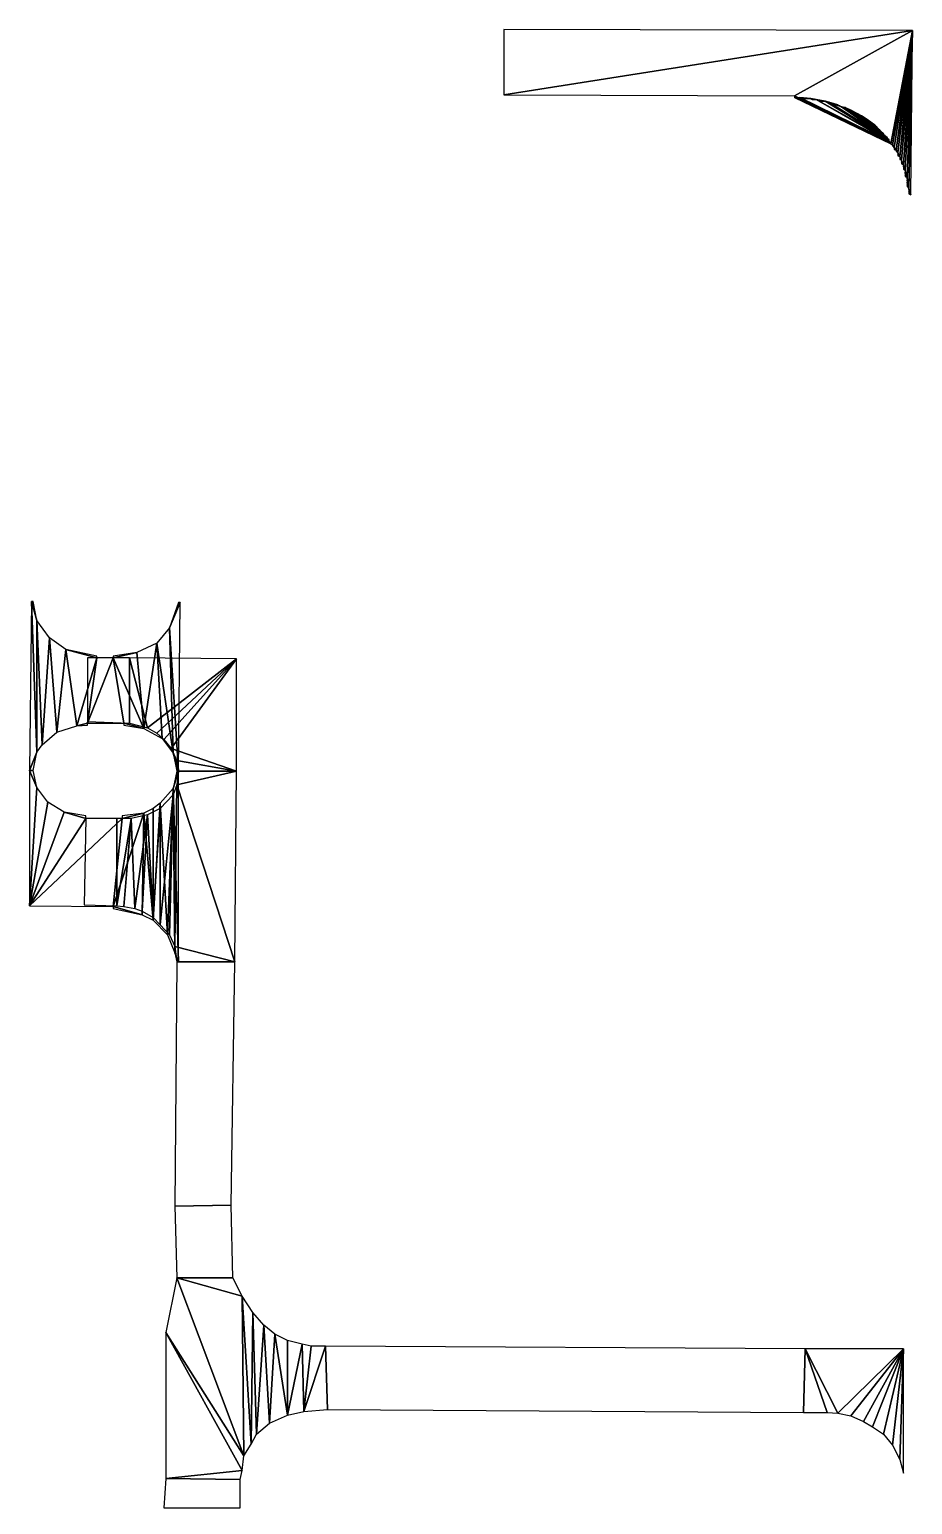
# Model space of a CAD drawing. Extents: x -35426929 to -35396731, y 11996534 to 12011444.
# Drawn here: x -35418037 to -35416684, y 12009183 to 12011444 of the extents above; entities that cross this region are included whole.
import ezdxf

# ---------------------------------------------------------------- set-up
doc = ezdxf.new("R2010")
doc.units = 0

msp = doc.modelspace()

# ---------------------------------------------------------------- linework, layer by layer
at = {"layer": 'mg_to_dxf', "color": 52}
for points in [[(-35416683.98, 12011442.59), (-35416683.98, 12011442.59), (-35417310.39, 12011443.98), (-35417310.39, 12011343.75)], [(-35416683.98, 12011442.59), (-35416683.98, 12011442.59), (-35417310.39, 12011343.75), (-35416864.94, 12011342.36)], [(-35416717.39, 12011268.58), (-35416717.39, 12011268.58), (-35416683.98, 12011442.59), (-35416864.94, 12011342.36)], [(-35416714.6, 12011267.19), (-35416714.6, 12011267.19), (-35416683.98, 12011442.59), (-35416717.39, 12011268.58)], [(-35416714.6, 12011267.19), (-35416714.6, 12011267.19), (-35416711.82, 12011263.02), (-35416683.98, 12011442.59)], [(-35416711.82, 12011263.02), (-35416711.82, 12011263.02), (-35416709.04, 12011258.84), (-35416683.98, 12011442.59)], [(-35416709.04, 12011258.84), (-35416709.04, 12011258.84), (-35416706.25, 12011254.66), (-35416683.98, 12011442.59)], [(-35416706.25, 12011254.66), (-35416706.25, 12011254.66), (-35416703.47, 12011249.1), (-35416683.98, 12011442.59)], [(-35416703.47, 12011249.1), (-35416703.47, 12011249.1), (-35416700.68, 12011243.53), (-35416683.98, 12011442.59)], [(-35416700.68, 12011243.53), (-35416700.68, 12011243.53), (-35416697.9, 12011236.57), (-35416683.98, 12011442.59)], [(-35416697.9, 12011236.57), (-35416697.9, 12011236.57), (-35416695.11, 12011228.21), (-35416683.98, 12011442.59)], [(-35416695.11, 12011228.21), (-35416695.11, 12011228.21), (-35416692.33, 12011217.08), (-35416683.98, 12011442.59)], [(-35416692.33, 12011217.08), (-35416692.33, 12011217.08), (-35416689.55, 12011200.37), (-35416683.98, 12011442.59)], [(-35416689.55, 12011200.37), (-35416689.55, 12011200.37), (-35416686.76, 12011190.63), (-35416683.98, 12011442.59)], [(-35416717.39, 12011268.58), (-35416717.39, 12011268.58), (-35416864.94, 12011342.36), (-35416864.94, 12011339.58)], [(-35416717.39, 12011268.58), (-35416717.39, 12011268.58), (-35416864.94, 12011342.36), (-35416717.39, 12011268.58)], [(-35416862.16, 12011339.58), (-35416862.16, 12011339.58), (-35416864.94, 12011339.58)], [(-35416717.39, 12011268.58), (-35416717.39, 12011268.58), (-35416864.94, 12011339.58), (-35416862.16, 12011339.58)], [(-35416720.17, 12011272.76), (-35416720.17, 12011272.76), (-35416862.16, 12011339.58), (-35416856.59, 12011339.58)], [(-35416717.39, 12011269.98), (-35416717.39, 12011269.98), (-35416862.16, 12011339.58), (-35416720.17, 12011272.76)], [(-35416717.39, 12011269.98), (-35416717.39, 12011269.98), (-35416717.39, 12011268.58), (-35416862.16, 12011339.58)], [(-35416856.59, 12011339.58), (-35416856.59, 12011339.58), (-35416853.81, 12011338.19), (-35416851.02, 12011338.19)], [(-35416856.59, 12011339.58), (-35416856.59, 12011339.58), (-35416851.02, 12011338.19), (-35416848.24, 12011338.19)], [(-35416856.59, 12011339.58), (-35416856.59, 12011339.58), (-35416848.24, 12011338.19), (-35416842.67, 12011338.19)], [(-35416856.59, 12011339.58), (-35416856.59, 12011339.58), (-35416842.67, 12011338.19), (-35416839.89, 12011338.19)], [(-35416720.17, 12011272.76), (-35416720.17, 12011272.76), (-35416856.59, 12011339.58), (-35416831.53, 12011336.79)], [(-35416831.53, 12011336.79), (-35416831.53, 12011336.79), (-35416856.59, 12011339.58), (-35416839.89, 12011338.19)], [(-35416720.17, 12011272.76), (-35416720.17, 12011272.76), (-35416856.59, 12011339.58), (-35416720.17, 12011272.76)], [(-35416839.89, 12011338.19), (-35416839.89, 12011338.19), (-35416837.1, 12011336.79), (-35416831.53, 12011336.79)], [(-35416831.53, 12011336.79), (-35416831.53, 12011336.79), (-35416828.75, 12011335.4), (-35416825.97, 12011335.4)], [(-35416831.53, 12011336.79), (-35416831.53, 12011336.79), (-35416825.97, 12011335.4), (-35416817.61, 12011334.01)], [(-35416720.17, 12011274.15), (-35416720.17, 12011274.15), (-35416831.53, 12011336.79), (-35416817.61, 12011334.01)], [(-35416720.17, 12011272.76), (-35416720.17, 12011272.76), (-35416831.53, 12011336.79), (-35416720.17, 12011274.15)], [(-35416825.97, 12011335.4), (-35416825.97, 12011335.4), (-35416823.18, 12011334.01), (-35416817.61, 12011334.01)], [(-35416817.61, 12011334.01), (-35416817.61, 12011334.01), (-35416814.83, 12011332.62), (-35416812.05, 12011332.62)], [(-35416720.17, 12011275.54), (-35416720.17, 12011275.54), (-35416817.61, 12011334.01), (-35416812.05, 12011332.62)], [(-35416720.17, 12011274.15), (-35416720.17, 12011274.15), (-35416817.61, 12011334.01), (-35416720.17, 12011275.54)], [(-35416812.05, 12011332.62), (-35416812.05, 12011332.62), (-35416809.26, 12011331.23), (-35416803.69, 12011329.83)], [(-35416812.05, 12011332.62), (-35416812.05, 12011332.62), (-35416803.69, 12011329.83), (-35416798.13, 12011328.44)], [(-35416722.96, 12011276.94), (-35416722.96, 12011276.94), (-35416812.05, 12011332.62), (-35416792.56, 12011325.66)], [(-35416792.56, 12011325.66), (-35416792.56, 12011325.66), (-35416812.05, 12011332.62), (-35416795.34, 12011327.05)], [(-35416795.34, 12011327.05), (-35416795.34, 12011327.05), (-35416812.05, 12011332.62), (-35416798.13, 12011328.44)], [(-35416722.96, 12011276.94), (-35416722.96, 12011276.94), (-35416812.05, 12011332.62), (-35416722.96, 12011276.94)], [(-35416720.17, 12011275.54), (-35416720.17, 12011275.54), (-35416812.05, 12011332.62), (-35416722.96, 12011276.94)], [(-35416803.69, 12011329.83), (-35416803.69, 12011329.83), (-35416800.91, 12011328.44), (-35416798.13, 12011328.44)], [(-35416725.74, 12011279.72), (-35416725.74, 12011279.72), (-35416792.56, 12011325.66), (-35416786.99, 12011324.27)], [(-35416786.99, 12011324.27), (-35416786.99, 12011324.27), (-35416792.56, 12011325.66)], [(-35416725.74, 12011279.72), (-35416725.74, 12011279.72), (-35416792.56, 12011325.66), (-35416725.74, 12011279.72)], [(-35416722.96, 12011278.33), (-35416722.96, 12011278.33), (-35416792.56, 12011325.66), (-35416725.74, 12011279.72)], [(-35416722.96, 12011278.33), (-35416722.96, 12011278.33), (-35416722.96, 12011276.94), (-35416792.56, 12011325.66)], [(-35416786.99, 12011324.27), (-35416786.99, 12011324.27), (-35416784.2, 12011321.48), (-35416778.64, 12011320.09)], [(-35416786.99, 12011324.27), (-35416786.99, 12011324.27), (-35416786.99, 12011322.87), (-35416784.2, 12011321.48)], [(-35416725.74, 12011281.11), (-35416725.74, 12011281.11), (-35416786.99, 12011324.27), (-35416778.64, 12011320.09)], [(-35416725.74, 12011279.72), (-35416725.74, 12011279.72), (-35416786.99, 12011324.27), (-35416725.74, 12011281.11)], [(-35416778.64, 12011320.09), (-35416778.64, 12011320.09), (-35416784.2, 12011321.48), (-35416781.42, 12011320.09)], [(-35416767.5, 12011314.52), (-35416767.5, 12011314.52), (-35416778.64, 12011320.09), (-35416770.28, 12011315.91)], [(-35416770.28, 12011315.91), (-35416770.28, 12011315.91), (-35416778.64, 12011320.09), (-35416775.85, 12011318.7)], [(-35416728.52, 12011282.5), (-35416728.52, 12011282.5), (-35416778.64, 12011320.09), (-35416767.5, 12011314.52)], [(-35416728.52, 12011282.5), (-35416728.52, 12011282.5), (-35416778.64, 12011320.09), (-35416728.52, 12011282.5)], [(-35416725.74, 12011281.11), (-35416725.74, 12011281.11), (-35416778.64, 12011320.09), (-35416728.52, 12011282.5)], [(-35416773.07, 12011317.3), (-35416773.07, 12011317.3), (-35416770.28, 12011315.91), (-35416775.85, 12011318.7)], [(-35416767.5, 12011314.52), (-35416767.5, 12011314.52), (-35416764.72, 12011311.74), (-35416761.93, 12011311.74)], [(-35416767.5, 12011314.52), (-35416767.5, 12011314.52), (-35416767.5, 12011313.13), (-35416764.72, 12011311.74)], [(-35416728.52, 12011282.5), (-35416728.52, 12011282.5), (-35416767.5, 12011314.52), (-35416761.93, 12011311.74)], [(-35416761.93, 12011311.74), (-35416761.93, 12011311.74), (-35416761.93, 12011310.34), (-35416759.15, 12011308.95)], [(-35416761.93, 12011311.74), (-35416761.93, 12011311.74), (-35416759.15, 12011308.95), (-35416753.58, 12011306.17)], [(-35416728.52, 12011283.9), (-35416728.52, 12011283.9), (-35416761.93, 12011311.74), (-35416753.58, 12011306.17)], [(-35416728.52, 12011282.5), (-35416728.52, 12011282.5), (-35416761.93, 12011311.74), (-35416728.52, 12011283.9)], [(-35416759.15, 12011308.95), (-35416759.15, 12011308.95), (-35416756.36, 12011306.17), (-35416753.58, 12011306.17)], [(-35416759.15, 12011308.95), (-35416759.15, 12011308.95), (-35416759.15, 12011307.56), (-35416756.36, 12011306.17)], [(-35416753.58, 12011306.17), (-35416753.58, 12011306.17), (-35416753.58, 12011304.78), (-35416750.8, 12011303.38)], [(-35416753.58, 12011306.17), (-35416753.58, 12011306.17), (-35416750.8, 12011303.38), (-35416745.23, 12011299.21)], [(-35416753.58, 12011306.17), (-35416753.58, 12011306.17), (-35416745.23, 12011299.21), (-35416742.44, 12011297.82)], [(-35416731.31, 12011285.29), (-35416731.31, 12011285.29), (-35416753.58, 12011306.17), (-35416742.44, 12011297.82)], [(-35416731.31, 12011285.29), (-35416731.31, 12011285.29), (-35416753.58, 12011306.17), (-35416731.31, 12011285.29)], [(-35416728.52, 12011283.9), (-35416728.52, 12011283.9), (-35416753.58, 12011306.17), (-35416731.31, 12011285.29)], [(-35416750.8, 12011303.38), (-35416750.8, 12011303.38), (-35416750.8, 12011301.99), (-35416748.01, 12011300.6)], [(-35416745.23, 12011299.21), (-35416745.23, 12011299.21), (-35416750.8, 12011303.38), (-35416748.01, 12011300.6)], [(-35416745.23, 12011299.21), (-35416745.23, 12011299.21), (-35416745.23, 12011297.82), (-35416742.44, 12011297.82)], [(-35416731.31, 12011285.29), (-35416731.31, 12011285.29), (-35416742.44, 12011297.82), (-35416742.44, 12011296.42)], [(-35416734.09, 12011288.07), (-35416734.09, 12011288.07), (-35416742.44, 12011296.42), (-35416739.66, 12011295.03)], [(-35416739.66, 12011295.03), (-35416739.66, 12011295.03), (-35416742.44, 12011296.42)], [(-35416731.31, 12011286.68), (-35416731.31, 12011286.68), (-35416742.44, 12011296.42), (-35416734.09, 12011288.07)], [(-35416731.31, 12011285.29), (-35416731.31, 12011285.29), (-35416742.44, 12011296.42), (-35416731.31, 12011286.68)], [(-35416734.09, 12011289.46), (-35416734.09, 12011289.46), (-35416739.66, 12011295.03), (-35416739.66, 12011293.64)], [(-35416734.09, 12011289.46), (-35416734.09, 12011289.46), (-35416739.66, 12011295.03), (-35416734.09, 12011289.46)], [(-35416734.09, 12011288.07), (-35416734.09, 12011288.07), (-35416739.66, 12011295.03), (-35416734.09, 12011289.46)], [(-35416736.88, 12011290.86), (-35416736.88, 12011290.86), (-35416739.66, 12011293.64), (-35416736.88, 12011292.25)], [(-35416736.88, 12011290.86), (-35416736.88, 12011290.86), (-35416739.66, 12011293.64), (-35416736.88, 12011290.86)], [(-35416736.88, 12011290.86), (-35416736.88, 12011290.86), (-35416739.66, 12011293.64)], [(-35416734.09, 12011289.46), (-35416734.09, 12011289.46), (-35416739.66, 12011293.64), (-35416736.88, 12011290.86)], [(-35416717.39, 12011271.37), (-35416717.39, 12011271.37), (-35416717.39, 12011269.98), (-35416720.17, 12011272.76)], [(-35416714.6, 12011267.19), (-35416714.6, 12011267.19), (-35416714.6, 12011265.8), (-35416711.82, 12011263.02)], [(-35416711.82, 12011263.02), (-35416711.82, 12011263.02), (-35416711.82, 12011261.62), (-35416709.04, 12011258.84)], [(-35416711.82, 12011261.62), (-35416711.82, 12011261.62), (-35416711.82, 12011260.23), (-35416709.04, 12011258.84)], [(-35416709.04, 12011258.84), (-35416709.04, 12011258.84), (-35416709.04, 12011257.45), (-35416706.25, 12011254.66)], [(-35416706.25, 12011254.66), (-35416706.25, 12011254.66), (-35416706.25, 12011253.27), (-35416703.47, 12011249.1)], [(-35416706.25, 12011253.27), (-35416706.25, 12011253.27), (-35416706.25, 12011251.88), (-35416703.47, 12011249.1)], [(-35416706.25, 12011251.88), (-35416706.25, 12011251.88), (-35416706.25, 12011250.49), (-35416703.47, 12011249.1)], [(-35416703.47, 12011249.1), (-35416703.47, 12011249.1), (-35416703.47, 12011246.31), (-35416700.68, 12011243.53)], [(-35416703.47, 12011246.31), (-35416703.47, 12011246.31), (-35416703.47, 12011244.92), (-35416700.68, 12011243.53)], [(-35416700.68, 12011243.53), (-35416700.68, 12011243.53), (-35416700.68, 12011242.13), (-35416697.9, 12011236.57)], [(-35416700.68, 12011242.13), (-35416700.68, 12011242.13), (-35416700.68, 12011240.74), (-35416697.9, 12011236.57)], [(-35416700.68, 12011240.74), (-35416700.68, 12011240.74), (-35416700.68, 12011237.96), (-35416697.9, 12011236.57)], [(-35416697.9, 12011236.57), (-35416697.9, 12011236.57), (-35416697.9, 12011235.17), (-35416695.11, 12011228.21)], [(-35416697.9, 12011235.17), (-35416697.9, 12011235.17), (-35416697.9, 12011233.78), (-35416695.11, 12011228.21)], [(-35416697.9, 12011233.78), (-35416697.9, 12011233.78), (-35416697.9, 12011231), (-35416695.11, 12011228.21)], [(-35416697.9, 12011231), (-35416697.9, 12011231), (-35416697.9, 12011229.61), (-35416695.11, 12011228.21)], [(-35416695.11, 12011228.21), (-35416695.11, 12011228.21), (-35416695.11, 12011225.43), (-35416692.33, 12011217.08)], [(-35416695.11, 12011225.43), (-35416695.11, 12011225.43), (-35416695.11, 12011224.04), (-35416692.33, 12011217.08)], [(-35416695.11, 12011224.04), (-35416695.11, 12011224.04), (-35416695.11, 12011222.65), (-35416692.33, 12011217.08)], [(-35416695.11, 12011222.65), (-35416695.11, 12011222.65), (-35416695.11, 12011221.25), (-35416692.33, 12011217.08)], [(-35416695.11, 12011221.25), (-35416695.11, 12011221.25), (-35416695.11, 12011218.47), (-35416692.33, 12011217.08)], [(-35416692.33, 12011217.08), (-35416692.33, 12011217.08), (-35416692.33, 12011215.69), (-35416689.55, 12011200.37)], [(-35416692.33, 12011215.69), (-35416692.33, 12011215.69), (-35416692.33, 12011212.9), (-35416689.55, 12011200.37)], [(-35416692.33, 12011212.9), (-35416692.33, 12011212.9), (-35416692.33, 12011210.12), (-35416689.55, 12011200.37)], [(-35416692.33, 12011210.12), (-35416692.33, 12011210.12), (-35416692.33, 12011208.73), (-35416689.55, 12011200.37)], [(-35416692.33, 12011208.73), (-35416692.33, 12011208.73), (-35416692.33, 12011205.94), (-35416689.55, 12011200.37)], [(-35416692.33, 12011205.94), (-35416692.33, 12011205.94), (-35416692.33, 12011203.16), (-35416689.55, 12011200.37)], [(-35416689.55, 12011200.37), (-35416689.55, 12011200.37), (-35416689.55, 12011198.98), (-35416686.76, 12011190.63)], [(-35416689.55, 12011198.98), (-35416689.55, 12011198.98), (-35416689.55, 12011196.2), (-35416686.76, 12011190.63)], [(-35416689.55, 12011196.2), (-35416689.55, 12011196.2), (-35416689.55, 12011193.41), (-35416686.76, 12011190.63)], [(-35416689.55, 12011193.41), (-35416689.55, 12011193.41), (-35416689.55, 12011192.02), (-35416686.76, 12011190.63)], [(-35418025.9, 12010335.92), (-35418025.9, 12010335.92), (-35418034.25, 12010567), (-35418037.04, 12010308.08)], [(-35418025.9, 12010537.76), (-35418025.9, 12010537.76), (-35418034.25, 12010567), (-35418025.9, 12010335.92)], [(-35418025.9, 12010537.76), (-35418025.9, 12010537.76), (-35418031.47, 12010567), (-35418034.25, 12010567)], [(-35417822.66, 12010526.63), (-35417822.66, 12010526.63), (-35417805.96, 12010565.61), (-35417808.74, 12010565.61)], [(-35417822.66, 12010526.63), (-35417822.66, 12010526.63), (-35417808.74, 12010306.69), (-35417805.96, 12010565.61)], [(-35418006.41, 12010511.32), (-35418006.41, 12010511.32), (-35418025.9, 12010537.76), (-35418017.55, 12010347.06)], [(-35418017.55, 12010347.06), (-35418017.55, 12010347.06), (-35418025.9, 12010537.76), (-35418025.9, 12010335.92)], [(-35417817.1, 12010334.53), (-35417817.1, 12010334.53), (-35417822.66, 12010526.63), (-35417842.15, 12010502.96)], [(-35417817.1, 12010334.53), (-35417817.1, 12010334.53), (-35417808.74, 12010306.69), (-35417822.66, 12010526.63)], [(-35417995.28, 12010366.54), (-35417995.28, 12010366.54), (-35418006.41, 12010511.32), (-35418017.55, 12010347.06)], [(-35417981.36, 12010493.22), (-35417981.36, 12010493.22), (-35418006.41, 12010511.32), (-35417995.28, 12010366.54)], [(-35417842.15, 12010502.96), (-35417842.15, 12010502.96), (-35417872.78, 12010489.04), (-35417861.64, 12010372.11)], [(-35417842.15, 12010502.96), (-35417842.15, 12010502.96), (-35417861.64, 12010372.11), (-35417833.8, 12010356.8)], [(-35417817.1, 12010334.53), (-35417817.1, 12010334.53), (-35417842.15, 12010502.96), (-35417833.8, 12010356.8)], [(-35417964.65, 12010376.29), (-35417964.65, 12010376.29), (-35417981.36, 12010493.22), (-35417995.28, 12010366.54)], [(-35417934.03, 12010480.69), (-35417934.03, 12010480.69), (-35417981.36, 12010493.22), (-35417964.65, 12010376.29)], [(-35417934.03, 12010480.69), (-35417934.03, 12010480.69), (-35417934.03, 12010483.47), (-35417981.36, 12010493.22)], [(-35417947.95, 12010380.46), (-35417947.95, 12010380.46), (-35417934.03, 12010480.69), (-35417964.65, 12010376.29)], [(-35417908.97, 12010480.69), (-35417908.97, 12010480.69), (-35417934.03, 12010480.69), (-35417947.95, 12010380.46)], [(-35417908.97, 12010480.69), (-35417908.97, 12010480.69), (-35417947.95, 12010380.46), (-35417892.27, 12010380.46)], [(-35417947.95, 12010383.25), (-35417883.91, 12010380.46), (-35417883.91, 12010480.69), (-35417947.95, 12010480.69)], [(-35417861.64, 12010372.11), (-35417861.64, 12010372.11), (-35417872.78, 12010489.04), (-35417908.97, 12010480.69)], [(-35417908.97, 12010480.69), (-35417908.97, 12010480.69), (-35417872.78, 12010489.04), (-35417908.97, 12010483.47)], [(-35417861.64, 12010372.11), (-35417861.64, 12010372.11), (-35417908.97, 12010480.69), (-35417892.27, 12010380.46)], [(-35417719.65, 12010479.3), (-35417719.65, 12010479.3), (-35417883.91, 12010480.69), (-35417856.07, 12010373.5)], [(-35417856.07, 12010373.5), (-35417856.07, 12010373.5), (-35417883.91, 12010480.69), (-35417883.91, 12010380.46)], [(-35417842.15, 12010365.15), (-35417842.15, 12010365.15), (-35417719.65, 12010479.3), (-35417856.07, 12010373.5)], [(-35417831.02, 12010355.41), (-35417831.02, 12010355.41), (-35417719.65, 12010479.3), (-35417842.15, 12010365.15)], [(-35417819.88, 12010341.49), (-35417819.88, 12010341.49), (-35417719.65, 12010479.3), (-35417831.02, 12010355.41)], [(-35417719.65, 12010306.69), (-35417719.65, 12010306.69), (-35417719.65, 12010479.3), (-35417819.88, 12010341.49)], [(-35417964.65, 12010376.29), (-35417964.65, 12010376.29), (-35417947.95, 12010377.68), (-35417947.95, 12010380.46)], [(-35417892.27, 12010380.46), (-35417892.27, 12010380.46), (-35417892.27, 12010377.68), (-35417861.64, 12010372.11)], [(-35418025.9, 12010335.92), (-35418025.9, 12010335.92), (-35418037.04, 12010308.08), (-35418031.47, 12010308.08)], [(-35417811.53, 12010323.39), (-35417811.53, 12010323.39), (-35417719.65, 12010306.69), (-35417819.88, 12010341.49)], [(-35417817.1, 12010334.53), (-35417817.1, 12010334.53), (-35417811.53, 12010306.69), (-35417808.74, 12010306.69)], [(-35417811.53, 12010323.39), (-35417811.53, 12010323.39), (-35417808.74, 12010306.69), (-35417719.65, 12010306.69)], [(-35418025.9, 12010281.63), (-35418025.9, 12010281.63), (-35418037.04, 12010308.08), (-35418037.04, 12010100.66)], [(-35418025.9, 12010281.63), (-35418025.9, 12010281.63), (-35418031.47, 12010308.08), (-35418037.04, 12010308.08)], [(-35417817.1, 12010280.24), (-35417817.1, 12010280.24), (-35417808.74, 12010306.69), (-35417811.53, 12010306.69)], [(-35417817.1, 12010280.24), (-35417817.1, 12010280.24), (-35417808.74, 12010014.36), (-35417808.74, 12010306.69)], [(-35417811.53, 12010285.81), (-35417811.53, 12010285.81), (-35417719.65, 12010306.69), (-35417808.74, 12010306.69)], [(-35417811.53, 12010285.81), (-35417811.53, 12010285.81), (-35417722.44, 12010014.36), (-35417719.65, 12010306.69)], [(-35418025.9, 12010281.63), (-35418025.9, 12010281.63), (-35418037.04, 12010100.66), (-35418009.2, 12010259.36)], [(-35417825.45, 12010056.12), (-35417825.45, 12010056.12), (-35417817.1, 12010280.24), (-35417836.58, 12010257.97)], [(-35417836.58, 12010071.43), (-35417836.58, 12010071.43), (-35417817.1, 12010270.49), (-35417836.58, 12010249.61)], [(-35417836.58, 12010071.43), (-35417836.58, 12010071.43), (-35417822.66, 12010056.12), (-35417817.1, 12010270.49)], [(-35417825.45, 12010056.12), (-35417825.45, 12010056.12), (-35417814.31, 12010028.28), (-35417817.1, 12010280.24)], [(-35417822.66, 12010056.12), (-35417822.66, 12010056.12), (-35417814.31, 12010038.02), (-35417817.1, 12010270.49)], [(-35417817.1, 12010270.49), (-35417817.1, 12010270.49), (-35417814.31, 12010038.02), (-35417811.53, 12010285.81)], [(-35417814.31, 12010028.28), (-35417814.31, 12010028.28), (-35417808.74, 12010014.36), (-35417817.1, 12010280.24)], [(-35417814.31, 12010038.02), (-35417814.31, 12010038.02), (-35417722.44, 12010014.36), (-35417811.53, 12010285.81)], [(-35418037.04, 12010100.66), (-35418037.04, 12010100.66), (-35417984.14, 12010244.04), (-35418009.2, 12010259.36)], [(-35417861.64, 12010242.65), (-35417861.64, 12010242.65), (-35417847.72, 12010078.39), (-35417847.72, 12010249.61)], [(-35417847.72, 12010082.57), (-35417847.72, 12010082.57), (-35417836.58, 12010249.61), (-35417856.07, 12010239.87)], [(-35417847.72, 12010078.39), (-35417847.72, 12010078.39), (-35417836.58, 12010257.97), (-35417847.72, 12010249.61)], [(-35417847.72, 12010078.39), (-35417847.72, 12010078.39), (-35417825.45, 12010056.12), (-35417836.58, 12010257.97)], [(-35417847.72, 12010082.57), (-35417847.72, 12010082.57), (-35417836.58, 12010071.43), (-35417836.58, 12010249.61)], [(-35418037.04, 12010100.66), (-35418037.04, 12010100.66), (-35417950.73, 12010234.3), (-35417984.14, 12010244.04)], [(-35418037.04, 12010100.66), (-35418037.04, 12010100.66), (-35417895.05, 12010234.3), (-35417950.73, 12010234.3)], [(-35418037.04, 12010100.66), (-35418037.04, 12010100.66), (-35417908.97, 12010099.27), (-35417895.05, 12010234.3)], [(-35417950.73, 12010234.3), (-35417950.73, 12010234.3), (-35417950.73, 12010238.48), (-35417984.14, 12010244.04)], [(-35417903.4, 12010234.3), (-35417950.73, 12010234.3), (-35417953.52, 12010102.06), (-35417903.4, 12010100.66)], [(-35417908.97, 12010099.27), (-35417908.97, 12010099.27), (-35417861.64, 12010242.65), (-35417895.05, 12010234.3)], [(-35417908.97, 12010099.27), (-35417908.97, 12010099.27), (-35417864.43, 12010086.74), (-35417861.64, 12010242.65)], [(-35417881.13, 12010234.3), (-35417881.13, 12010234.3), (-35417903.4, 12010100.66), (-35417892.27, 12010099.27)], [(-35417881.13, 12010234.3), (-35417881.13, 12010234.3), (-35417903.4, 12010234.3), (-35417903.4, 12010100.66)], [(-35417861.64, 12010242.65), (-35417861.64, 12010242.65), (-35417895.05, 12010238.48), (-35417895.05, 12010234.3)], [(-35417875.56, 12010096.49), (-35417875.56, 12010096.49), (-35417881.13, 12010234.3), (-35417892.27, 12010099.27)], [(-35417856.07, 12010239.87), (-35417856.07, 12010239.87), (-35417881.13, 12010234.3), (-35417875.56, 12010096.49)], [(-35417864.43, 12010092.31), (-35417864.43, 12010092.31), (-35417856.07, 12010239.87), (-35417875.56, 12010096.49)], [(-35417864.43, 12010086.74), (-35417864.43, 12010086.74), (-35417847.72, 12010078.39), (-35417861.64, 12010242.65)], [(-35417864.43, 12010092.31), (-35417864.43, 12010092.31), (-35417847.72, 12010082.57), (-35417856.07, 12010239.87)], [(-35417908.97, 12010099.27), (-35417908.97, 12010099.27), (-35417908.97, 12010096.49), (-35417864.43, 12010086.74)], [(-35417814.31, 12010038.02), (-35417814.31, 12010038.02), (-35417811.53, 12010014.36), (-35417722.44, 12010014.36)], [(-35417814.31, 12010028.28), (-35417814.31, 12010028.28), (-35417811.53, 12010014.36), (-35417808.74, 12010014.36)], [(-35417811.53, 12010014.36), (-35417814.31, 12009639.9), (-35417728.01, 12009641.29), (-35417722.44, 12010014.36)], [(-35417814.31, 12009639.9), (-35417811.53, 12009529.93), (-35417725.22, 12009529.93), (-35417728.01, 12009641.29)], [(-35417708.52, 12009257.09), (-35417708.52, 12009257.09), (-35417811.53, 12009529.93), (-35417828.23, 12009446.41)], [(-35417711.3, 12009502.09), (-35417711.3, 12009502.09), (-35417811.53, 12009529.93), (-35417708.52, 12009257.09)], [(-35417711.3, 12009502.09), (-35417711.3, 12009502.09), (-35417725.22, 12009529.93), (-35417811.53, 12009529.93)], [(-35417694.6, 12009477.03), (-35417694.6, 12009477.03), (-35417711.3, 12009502.09), (-35417697.38, 12009275.19)], [(-35417697.38, 12009275.19), (-35417697.38, 12009275.19), (-35417711.3, 12009502.09), (-35417708.52, 12009257.09)], [(-35417694.6, 12009477.03), (-35417694.6, 12009477.03), (-35417697.38, 12009275.19), (-35417689.03, 12009290.5)], [(-35417677.89, 12009457.54), (-35417677.89, 12009457.54), (-35417694.6, 12009477.03), (-35417689.03, 12009290.5)], [(-35417677.89, 12009457.54), (-35417677.89, 12009457.54), (-35417689.03, 12009290.5), (-35417669.54, 12009307.2)], [(-35417661.19, 12009443.62), (-35417661.19, 12009443.62), (-35417677.89, 12009457.54), (-35417669.54, 12009307.2)], [(-35417711.3, 12009234.82), (-35417711.3, 12009234.82), (-35417828.23, 12009446.41), (-35417828.23, 12009222.29)], [(-35417708.52, 12009257.09), (-35417708.52, 12009257.09), (-35417828.23, 12009446.41), (-35417711.3, 12009234.82)], [(-35417661.19, 12009443.62), (-35417661.19, 12009443.62), (-35417669.54, 12009307.2), (-35417641.7, 12009319.73)], [(-35417641.7, 12009433.88), (-35417641.7, 12009433.88), (-35417661.19, 12009443.62), (-35417641.7, 12009319.73)], [(-35417641.7, 12009433.88), (-35417641.7, 12009433.88), (-35417641.7, 12009319.73), (-35417619.43, 12009428.31)], [(-35417641.7, 12009319.73), (-35417641.7, 12009319.73), (-35417616.64, 12009325.3), (-35417619.43, 12009428.31)], [(-35417619.43, 12009428.31), (-35417619.43, 12009428.31), (-35417616.64, 12009325.3), (-35417605.51, 12009425.53)], [(-35417616.64, 12009325.3), (-35417616.64, 12009325.3), (-35417583.23, 12009425.53), (-35417605.51, 12009425.53)], [(-35417616.64, 12009325.3), (-35417616.64, 12009325.3), (-35417580.45, 12009328.08), (-35417583.23, 12009425.53)], [(-35417580.45, 12009328.08), (-35416851.02, 12009323.91), (-35416848.24, 12009421.35), (-35417583.23, 12009425.53)], [(-35416814.83, 12009323.91), (-35416814.83, 12009323.91), (-35416848.24, 12009421.35), (-35416851.02, 12009323.91)], [(-35416798.13, 12009322.52), (-35416798.13, 12009322.52), (-35416848.24, 12009421.35), (-35416814.83, 12009323.91)], [(-35416697.9, 12009421.35), (-35416697.9, 12009421.35), (-35416848.24, 12009421.35), (-35416798.13, 12009322.52)], [(-35416697.9, 12009421.35), (-35416697.9, 12009421.35), (-35416798.13, 12009322.52), (-35416778.64, 12009318.34)], [(-35416697.9, 12009421.35), (-35416697.9, 12009421.35), (-35416778.64, 12009318.34), (-35416759.15, 12009309.99)], [(-35416697.9, 12009421.35), (-35416697.9, 12009421.35), (-35416759.15, 12009309.99), (-35416745.23, 12009301.64)], [(-35416697.9, 12009421.35), (-35416697.9, 12009421.35), (-35416745.23, 12009301.64), (-35416728.52, 12009290.5)], [(-35416697.9, 12009421.35), (-35416697.9, 12009421.35), (-35416728.52, 12009290.5), (-35416714.6, 12009273.8)], [(-35416703.47, 12009251.52), (-35416703.47, 12009251.52), (-35416697.9, 12009421.35), (-35416714.6, 12009273.8)], [(-35416703.47, 12009251.52), (-35416703.47, 12009251.52), (-35416697.9, 12009230.64), (-35416697.9, 12009421.35)], [(-35417711.3, 12009234.82), (-35417711.3, 12009234.82), (-35417828.23, 12009222.29), (-35417714.09, 12009220.9)], [(-35417828.23, 12009222.29), (-35417831.02, 12009177.74), (-35417714.09, 12009177.74), (-35417714.09, 12009220.9)]]:
    msp.add_3dface(points, dxfattribs=at)

doc.saveas('drawing.dxf')
